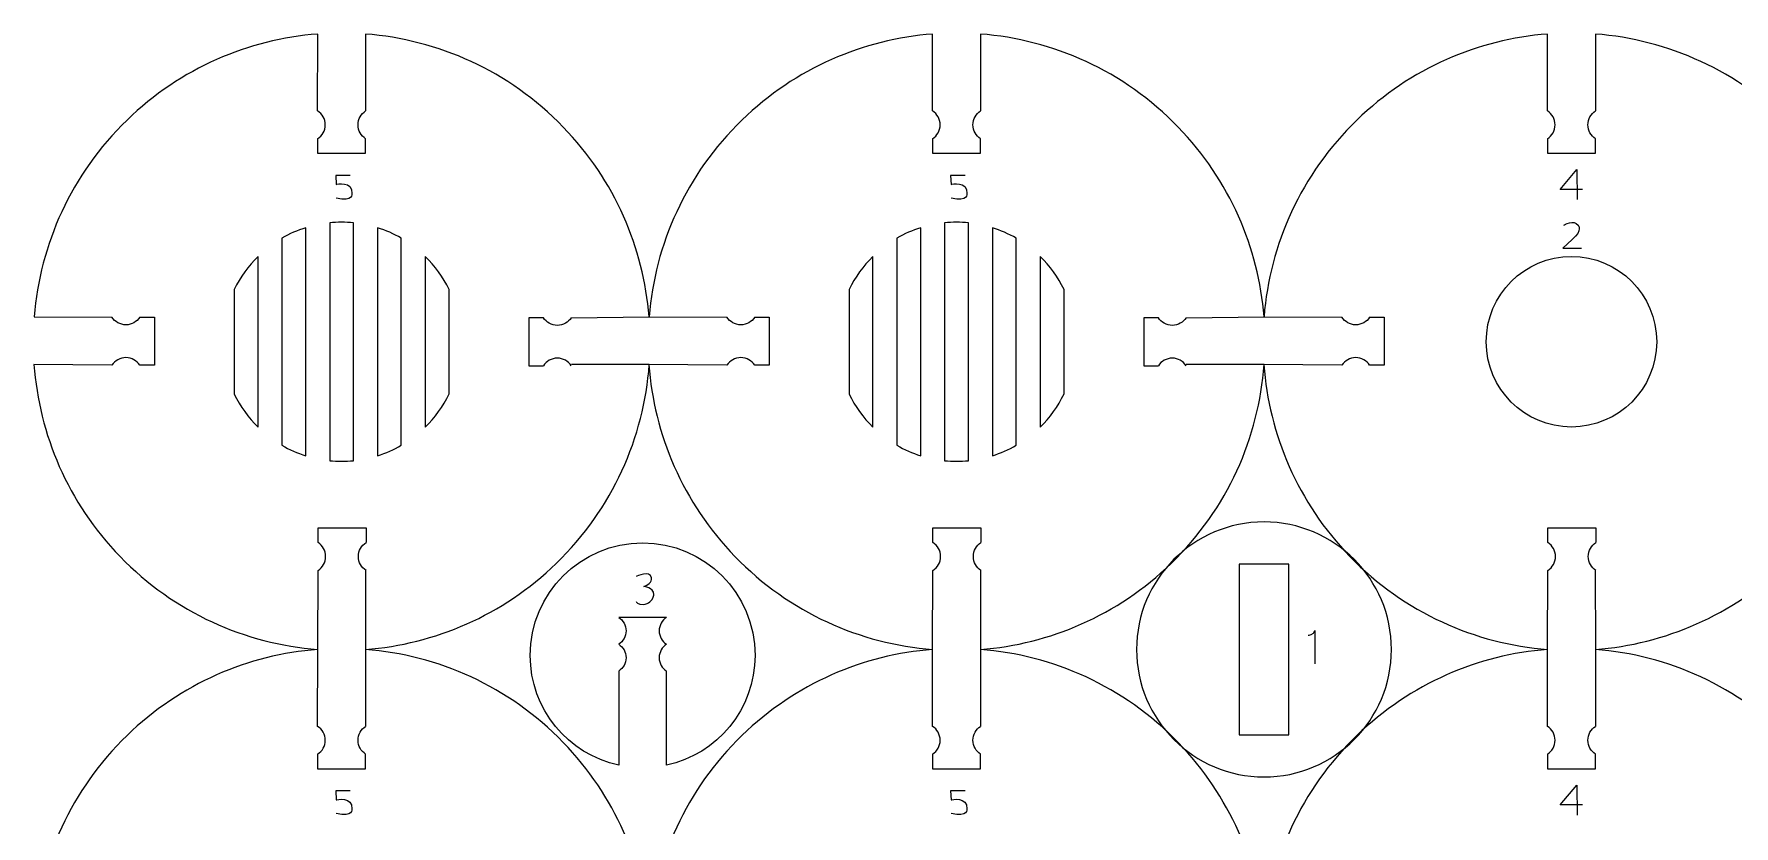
# Model space of a CAD drawing. Header units: centimetres. Extents: x -25 to 25, y -32.5 to 32.5.
# Drawn here: x -4.89 to 5.99, y 14.35 to 19.42 of the extents above; entities that cross this region are included whole.
import ezdxf

# ---------------------------------------------------------------- set-up
doc = ezdxf.new("R2010")
doc.units = ezdxf.units.CM
doc.header["$MEASUREMENT"] = 0
doc.layers.add('Capa 1', color=7, linetype='Continuous')

msp = doc.modelspace()

# ---------------------------------------------------------------- linework, layer by layer
at = {"layer": 'Capa 1', "color": 250, "lineweight": 9}
for points, knots in [([(-3.07837, 18.92901), (-3.07837, 18.92901), (-3.07782, 19.4212), (-3.07782, 19.4212), (-3.07782, 19.4212), (-3.52086, 19.38705), (-3.95505, 19.20397), (-4.29918, 18.87066), (-4.29918, 18.87066), (-4.6578, 18.52332), (-4.85639, 18.07303), (-4.89367, 17.61166), (-4.89367, 17.61166), (-4.89367, 17.61166), (-4.39529, 17.6086), (-4.39529, 17.6086)], [0, 0, 0, 0, 0.2, 0.2, 0.2, 0.2, 0.4, 0.4, 0.4, 0.4, 0.6, 0.6, 0.6, 0.6, 1, 1, 1, 1]), ([(-1.45426, 17.60534), (-1.45426, 17.60534), (-0.95575, 17.61166), (-0.95575, 17.61166), (-0.95575, 17.61166), (-0.99127, 18.05229), (-1.1742, 18.48373), (-1.50577, 18.82606), (-1.50577, 18.82606), (-1.85489, 19.1865), (-2.30799, 19.38525), (-2.77182, 19.4211), (-2.77182, 19.4211), (-2.77182, 19.4211), (-2.771, 18.92901), (-2.771, 18.92901)], [0, 0, 0, 0, 0.2, 0.2, 0.2, 0.2, 0.4, 0.4, 0.4, 0.4, 0.6, 0.6, 0.6, 0.6, 1, 1, 1, 1]), ([(0.85956, 18.92901), (0.85956, 18.92901), (0.86011, 19.4212), (0.86011, 19.4212), (0.86011, 19.4212), (0.41706, 19.38705), (-0.01712, 19.20397), (-0.36126, 18.87066), (-0.36126, 18.87066), (-0.71987, 18.52332), (-0.91847, 18.07303), (-0.95575, 17.61166), (-0.95575, 17.61166), (-0.95575, 17.61166), (-0.45736, 17.6086), (-0.45736, 17.6086)], [0, 0, 0, 0, 0.2, 0.2, 0.2, 0.2, 0.4, 0.4, 0.4, 0.4, 0.6, 0.6, 0.6, 0.6, 1, 1, 1, 1]), ([(2.48366, 17.60534), (2.48366, 17.60534), (2.98218, 17.61166), (2.98218, 17.61166), (2.98218, 17.61166), (2.94665, 18.05229), (2.76372, 18.48373), (2.43215, 18.82606), (2.43215, 18.82606), (2.08304, 19.1865), (1.62993, 19.38525), (1.16611, 19.4211), (1.16611, 19.4211), (1.16611, 19.4211), (1.16692, 18.92901), (1.16692, 18.92901)], [0, 0, 0, 0, 0.2, 0.2, 0.2, 0.2, 0.4, 0.4, 0.4, 0.4, 0.6, 0.6, 0.6, 0.6, 1, 1, 1, 1]), ([(4.79748, 18.92901), (4.79748, 18.92901), (4.79803, 19.4212), (4.79803, 19.4212), (4.79803, 19.4212), (4.35498, 19.38705), (3.9208, 19.20397), (3.57666, 18.87066), (3.57666, 18.87066), (3.21805, 18.52332), (3.01946, 18.07303), (2.98218, 17.61166), (2.98218, 17.61166), (2.98218, 17.61166), (3.48056, 17.6086), (3.48056, 17.6086)], [0, 0, 0, 0, 0.2, 0.2, 0.2, 0.2, 0.4, 0.4, 0.4, 0.4, 0.6, 0.6, 0.6, 0.6, 1, 1, 1, 1]), ([(6.42159, 17.60534), (6.42159, 17.60534), (6.9201, 17.61166), (6.9201, 17.61166), (6.9201, 17.61166), (6.88457, 18.05229), (6.70165, 18.48373), (6.37008, 18.82606), (6.37008, 18.82606), (6.02096, 19.1865), (5.56786, 19.38525), (5.10403, 19.4211), (5.10403, 19.4211), (5.10403, 19.4211), (5.10485, 18.92901), (5.10485, 18.92901)], [0, 0, 0, 0, 0.2, 0.2, 0.2, 0.2, 0.4, 0.4, 0.4, 0.4, 0.6, 0.6, 0.6, 0.6, 1, 1, 1, 1]), ([(-3.07836, 18.75101), (-3.04909, 18.7698), (-3.02969, 18.80265), (-3.02969, 18.84001), (-3.02969, 18.84001), (-3.02969, 18.87738), (-3.04909, 18.91022), (-3.07836, 18.92901)], [0, 0, 0, 0, 0.33333333, 0.33333333, 0.33333333, 0.33333333, 1, 1, 1, 1]), ([(-2.771, 18.75101), (-2.80027, 18.7698), (-2.81967, 18.80265), (-2.81967, 18.84001), (-2.81967, 18.84001), (-2.81967, 18.87738), (-2.80027, 18.91022), (-2.771, 18.92901)], [0, 0, 0, 0, 0.33333333, 0.33333333, 0.33333333, 0.33333333, 1, 1, 1, 1]), ([(0.85956, 18.75101), (0.88883, 18.7698), (0.90823, 18.80265), (0.90823, 18.84001), (0.90823, 18.84001), (0.90823, 18.87738), (0.88883, 18.91022), (0.85956, 18.92901)], [0, 0, 0, 0, 0.33333333, 0.33333333, 0.33333333, 0.33333333, 1, 1, 1, 1]), ([(1.16692, 18.75101), (1.13765, 18.7698), (1.11825, 18.80265), (1.11825, 18.84001), (1.11825, 18.84001), (1.11825, 18.87738), (1.13765, 18.91022), (1.16692, 18.92901)], [0, 0, 0, 0, 0.33333333, 0.33333333, 0.33333333, 0.33333333, 1, 1, 1, 1]), ([(4.79749, 18.75101), (4.82676, 18.7698), (4.84616, 18.80265), (4.84616, 18.84001), (4.84616, 18.84001), (4.84616, 18.87738), (4.82676, 18.91022), (4.79749, 18.92901)], [0, 0, 0, 0, 0.33333333, 0.33333333, 0.33333333, 0.33333333, 1, 1, 1, 1]), ([(5.10485, 18.75101), (5.07558, 18.7698), (5.05617, 18.80265), (5.05617, 18.84001), (5.05617, 18.84001), (5.05617, 18.87738), (5.07558, 18.91022), (5.10485, 18.92901)], [0, 0, 0, 0, 0.33333333, 0.33333333, 0.33333333, 0.33333333, 1, 1, 1, 1]), ([(-3.07836, 18.751), (-3.07836, 18.751), (-3.07848, 18.65757), (-3.07848, 18.65757), (-3.07848, 18.65757), (-3.07848, 18.65757), (-2.771, 18.65757), (-2.771, 18.65757), (-2.771, 18.65757), (-2.771, 18.65757), (-2.771, 18.75102), (-2.771, 18.75102)], [0, 0, 0, 0, 0.25, 0.25, 0.25, 0.25, 0.5, 0.5, 0.5, 0.5, 1, 1, 1, 1]), ([(0.85956, 18.751), (0.85956, 18.751), (0.85945, 18.65757), (0.85945, 18.65757), (0.85945, 18.65757), (0.85945, 18.65757), (1.16692, 18.65757), (1.16692, 18.65757), (1.16692, 18.65757), (1.16692, 18.65757), (1.16692, 18.75102), (1.16692, 18.75102)], [0, 0, 0, 0, 0.25, 0.25, 0.25, 0.25, 0.5, 0.5, 0.5, 0.5, 1, 1, 1, 1]), ([(4.79749, 18.751), (4.79749, 18.751), (4.79737, 18.65757), (4.79737, 18.65757), (4.79737, 18.65757), (4.79737, 18.65757), (5.10485, 18.65757), (5.10485, 18.65757), (5.10485, 18.65757), (5.10485, 18.65757), (5.10485, 18.75102), (5.10485, 18.75102)], [0, 0, 0, 0, 0.25, 0.25, 0.25, 0.25, 0.5, 0.5, 0.5, 0.5, 1, 1, 1, 1]), ([(-3.15418, 18.18165), (-3.15418, 18.18165), (-3.15418, 16.72166), (-3.15418, 16.72166), (-3.15418, 16.72166), (-3.20796, 16.73854), (-3.25918, 16.76118), (-3.30711, 16.7889), (-3.30711, 16.7889), (-3.30711, 16.7889), (-3.30711, 18.11441), (-3.30711, 18.11441), (-3.30711, 18.11441), (-3.25918, 18.14212), (-3.20796, 18.16477), (-3.15418, 18.18165)], [0, 0, 0, 0, 0.2, 0.2, 0.2, 0.2, 0.4, 0.4, 0.4, 0.4, 0.6, 0.6, 0.6, 0.6, 1, 1, 1, 1]), ([(-2.84833, 18.21286), (-2.84833, 18.21286), (-2.84833, 16.69045), (-2.84833, 16.69045), (-2.84833, 16.69045), (-2.87349, 16.68795), (-2.899, 16.68665), (-2.92482, 16.68665), (-2.92482, 16.68665), (-2.95061, 16.68665), (-2.97611, 16.68795), (-3.00125, 16.69045), (-3.00125, 16.69045), (-3.00125, 16.69045), (-3.00125, 18.21286), (-3.00125, 18.21286), (-3.00125, 18.21286), (-2.97611, 18.21536), (-2.95061, 18.21665), (-2.92482, 18.21665), (-2.92482, 18.21665), (-2.899, 18.21665), (-2.87349, 18.21536), (-2.84833, 18.21286)], [0, 0, 0, 0, 0.14285714, 0.14285714, 0.14285714, 0.14285714, 0.28571429, 0.28571429, 0.28571429, 0.28571429, 0.42857143, 0.42857143, 0.42857143, 0.42857143, 0.57142857, 0.57142857, 0.57142857, 0.57142857, 0.71428571, 0.71428571, 0.71428571, 0.71428571, 1, 1, 1, 1]), ([(-2.54247, 18.11438), (-2.54247, 18.11438), (-2.54247, 16.78893), (-2.54247, 16.78893), (-2.54247, 16.78893), (-2.59041, 16.76121), (-2.64162, 16.73856), (-2.6954, 16.72167), (-2.6954, 16.72167), (-2.6954, 16.72167), (-2.6954, 18.18164), (-2.6954, 18.18164), (-2.6954, 18.18164), (-2.64162, 18.16474), (-2.59041, 18.14209), (-2.54247, 18.11438)], [0, 0, 0, 0, 0.2, 0.2, 0.2, 0.2, 0.4, 0.4, 0.4, 0.4, 0.6, 0.6, 0.6, 0.6, 1, 1, 1, 1]), ([(0.78374, 18.18165), (0.78374, 18.18165), (0.78374, 16.72166), (0.78374, 16.72166), (0.78374, 16.72166), (0.72997, 16.73854), (0.67874, 16.76118), (0.63081, 16.7889), (0.63081, 16.7889), (0.63081, 16.7889), (0.63081, 18.11441), (0.63081, 18.11441), (0.63081, 18.11441), (0.67874, 18.14212), (0.72997, 18.16477), (0.78374, 18.18165)], [0, 0, 0, 0, 0.2, 0.2, 0.2, 0.2, 0.4, 0.4, 0.4, 0.4, 0.6, 0.6, 0.6, 0.6, 1, 1, 1, 1]), ([(1.0896, 18.21286), (1.0896, 18.21286), (1.0896, 16.69045), (1.0896, 16.69045), (1.0896, 16.69045), (1.06443, 16.68795), (1.03892, 16.68665), (1.01311, 16.68665), (1.01311, 16.68665), (0.98731, 16.68665), (0.96181, 16.68795), (0.93667, 16.69045), (0.93667, 16.69045), (0.93667, 16.69045), (0.93667, 18.21286), (0.93667, 18.21286), (0.93667, 18.21286), (0.96181, 18.21536), (0.98731, 18.21665), (1.01311, 18.21665), (1.01311, 18.21665), (1.03892, 18.21665), (1.06443, 18.21536), (1.0896, 18.21286)], [0, 0, 0, 0, 0.14285714, 0.14285714, 0.14285714, 0.14285714, 0.28571429, 0.28571429, 0.28571429, 0.28571429, 0.42857143, 0.42857143, 0.42857143, 0.42857143, 0.57142857, 0.57142857, 0.57142857, 0.57142857, 0.71428571, 0.71428571, 0.71428571, 0.71428571, 1, 1, 1, 1]), ([(1.39546, 18.11438), (1.39546, 18.11438), (1.39546, 16.78893), (1.39546, 16.78893), (1.39546, 16.78893), (1.34752, 16.76121), (1.2963, 16.73856), (1.24253, 16.72167), (1.24253, 16.72167), (1.24253, 16.72167), (1.24253, 18.18164), (1.24253, 18.18164), (1.24253, 18.18164), (1.2963, 18.16474), (1.34752, 18.14209), (1.39546, 18.11438)], [0, 0, 0, 0, 0.2, 0.2, 0.2, 0.2, 0.4, 0.4, 0.4, 0.4, 0.6, 0.6, 0.6, 0.6, 1, 1, 1, 1]), ([(-3.46004, 17.99817), (-3.46004, 17.99817), (-3.46004, 16.90514), (-3.46004, 16.90514), (-3.46004, 16.90514), (-3.52239, 16.9662), (-3.57433, 17.03784), (-3.61297, 17.11715), (-3.61297, 17.11715), (-3.61297, 17.11715), (-3.61297, 17.78615), (-3.61297, 17.78615), (-3.61297, 17.78615), (-3.57433, 17.86547), (-3.52239, 17.9371), (-3.46004, 17.99817)], [0, 0, 0, 0, 0.2, 0.2, 0.2, 0.2, 0.4, 0.4, 0.4, 0.4, 0.6, 0.6, 0.6, 0.6, 1, 1, 1, 1]), ([(-2.23661, 17.78605), (-2.23661, 17.78605), (-2.23661, 17.11726), (-2.23661, 17.11726), (-2.23661, 17.11726), (-2.27524, 17.03791), (-2.3272, 16.96628), (-2.38954, 16.90519), (-2.38954, 16.90519), (-2.38954, 16.90519), (-2.38954, 17.99812), (-2.38954, 17.99812), (-2.38954, 17.99812), (-2.3272, 17.93703), (-2.27524, 17.8654), (-2.23661, 17.78605)], [0, 0, 0, 0, 0.2, 0.2, 0.2, 0.2, 0.4, 0.4, 0.4, 0.4, 0.6, 0.6, 0.6, 0.6, 1, 1, 1, 1]), ([(0.47788, 17.99817), (0.47788, 17.99817), (0.47788, 16.90514), (0.47788, 16.90514), (0.47788, 16.90514), (0.41553, 16.9662), (0.36359, 17.03784), (0.32495, 17.11715), (0.32495, 17.11715), (0.32495, 17.11715), (0.32495, 17.78615), (0.32495, 17.78615), (0.32495, 17.78615), (0.36359, 17.86547), (0.41553, 17.9371), (0.47788, 17.99817)], [0, 0, 0, 0, 0.2, 0.2, 0.2, 0.2, 0.4, 0.4, 0.4, 0.4, 0.6, 0.6, 0.6, 0.6, 1, 1, 1, 1]), ([(1.70131, 17.78605), (1.70131, 17.78605), (1.70131, 17.11726), (1.70131, 17.11726), (1.70131, 17.11726), (1.66268, 17.03791), (1.61073, 16.96628), (1.54838, 16.90519), (1.54838, 16.90519), (1.54838, 16.90519), (1.54838, 17.99812), (1.54838, 17.99812), (1.54838, 17.99812), (1.61073, 17.93703), (1.66268, 17.8654), (1.70131, 17.78605)], [0, 0, 0, 0, 0.2, 0.2, 0.2, 0.2, 0.4, 0.4, 0.4, 0.4, 0.6, 0.6, 0.6, 0.6, 1, 1, 1, 1]), ([(4.40534, 17.45165), (4.40534, 17.15028), (4.64966, 16.90597), (4.95103, 16.90597), (4.95103, 16.90597), (5.25241, 16.90596), (5.49673, 17.15028), (5.49673, 17.45165), (5.49673, 17.45165), (5.49674, 17.75303), (5.25241, 17.99734), (4.95104, 17.99734), (4.95104, 17.99734), (4.64966, 17.99736), (4.40534, 17.75303), (4.40534, 17.45165)], [0, 0, 0, 0, 0.2, 0.2, 0.2, 0.2, 0.4, 0.4, 0.4, 0.4, 0.6, 0.6, 0.6, 0.6, 1, 1, 1, 1]), ([(-4.21729, 17.6086), (-4.23608, 17.57933), (-4.26893, 17.55993), (-4.30629, 17.55993), (-4.30629, 17.55993), (-4.34366, 17.55993), (-4.3765, 17.57933), (-4.39529, 17.6086)], [0, 0, 0, 0, 0.33333333, 0.33333333, 0.33333333, 0.33333333, 1, 1, 1, 1]), ([(-4.21729, 17.6086), (-4.21729, 17.6086), (-4.12386, 17.60871), (-4.12386, 17.60871), (-4.12386, 17.60871), (-4.12386, 17.60871), (-4.12386, 17.30123), (-4.12386, 17.30123), (-4.12386, 17.30123), (-4.12386, 17.30123), (-4.2173, 17.30123), (-4.2173, 17.30123)], [0, 0, 0, 0, 0.25, 0.25, 0.25, 0.25, 0.5, 0.5, 0.5, 0.5, 1, 1, 1, 1]), ([(-1.63226, 17.60533), (-1.63226, 17.60533), (-1.72569, 17.60545), (-1.72569, 17.60545), (-1.72569, 17.60545), (-1.72569, 17.60545), (-1.72569, 17.29797), (-1.72569, 17.29797), (-1.72569, 17.29797), (-1.72569, 17.29797), (-1.63225, 17.29797), (-1.63225, 17.29797)], [0, 0, 0, 0, 0.25, 0.25, 0.25, 0.25, 0.5, 0.5, 0.5, 0.5, 1, 1, 1, 1]), ([(-1.45427, 17.60534), (-1.47306, 17.57606), (-1.5059, 17.55666), (-1.54326, 17.55666), (-1.54326, 17.55666), (-1.58063, 17.55666), (-1.61347, 17.57606), (-1.63226, 17.60534)], [0, 0, 0, 0, 0.33333333, 0.33333333, 0.33333333, 0.33333333, 1, 1, 1, 1]), ([(-0.27937, 17.6086), (-0.29816, 17.57933), (-0.331, 17.55993), (-0.36837, 17.55993), (-0.36837, 17.55993), (-0.40573, 17.55993), (-0.43858, 17.57933), (-0.45737, 17.6086)], [0, 0, 0, 0, 0.33333333, 0.33333333, 0.33333333, 0.33333333, 1, 1, 1, 1]), ([(-0.27937, 17.6086), (-0.27937, 17.6086), (-0.18593, 17.60871), (-0.18593, 17.60871), (-0.18593, 17.60871), (-0.18593, 17.60871), (-0.18593, 17.30123), (-0.18593, 17.30123), (-0.18593, 17.30123), (-0.18593, 17.30123), (-0.27938, 17.30123), (-0.27938, 17.30123)], [0, 0, 0, 0, 0.25, 0.25, 0.25, 0.25, 0.5, 0.5, 0.5, 0.5, 1, 1, 1, 1]), ([(2.30567, 17.60533), (2.30567, 17.60533), (2.21223, 17.60545), (2.21223, 17.60545), (2.21223, 17.60545), (2.21223, 17.60545), (2.21223, 17.29797), (2.21223, 17.29797), (2.21223, 17.29797), (2.21223, 17.29797), (2.30568, 17.29797), (2.30568, 17.29797)], [0, 0, 0, 0, 0.25, 0.25, 0.25, 0.25, 0.5, 0.5, 0.5, 0.5, 1, 1, 1, 1]), ([(2.48366, 17.60534), (2.46487, 17.57606), (2.43203, 17.55666), (2.39466, 17.55666), (2.39466, 17.55666), (2.35729, 17.55666), (2.32445, 17.57606), (2.30566, 17.60534)], [0, 0, 0, 0, 0.33333333, 0.33333333, 0.33333333, 0.33333333, 1, 1, 1, 1]), ([(3.65855, 17.6086), (3.63977, 17.57933), (3.60692, 17.55993), (3.56956, 17.55993), (3.56956, 17.55993), (3.53219, 17.55993), (3.49935, 17.57933), (3.48056, 17.6086)], [0, 0, 0, 0, 0.33333333, 0.33333333, 0.33333333, 0.33333333, 1, 1, 1, 1]), ([(3.65855, 17.6086), (3.65855, 17.6086), (3.75199, 17.60871), (3.75199, 17.60871), (3.75199, 17.60871), (3.75199, 17.60871), (3.75199, 17.30123), (3.75199, 17.30123), (3.75199, 17.30123), (3.75199, 17.30123), (3.65854, 17.30123), (3.65854, 17.30123)], [0, 0, 0, 0, 0.25, 0.25, 0.25, 0.25, 0.5, 0.5, 0.5, 0.5, 1, 1, 1, 1]), ([(-4.21729, 17.30124), (-4.23608, 17.33051), (-4.26893, 17.34991), (-4.30629, 17.34991), (-4.30629, 17.34991), (-4.34366, 17.34991), (-4.3765, 17.33051), (-4.39529, 17.30124)], [0, 0, 0, 0, 0.33333333, 0.33333333, 0.33333333, 0.33333333, 1, 1, 1, 1]), ([(-1.45427, 17.29797), (-1.47306, 17.32724), (-1.5059, 17.34665), (-1.54326, 17.34665), (-1.54326, 17.34665), (-1.58063, 17.34665), (-1.61347, 17.32724), (-1.63226, 17.29797)], [0, 0, 0, 0, 0.33333333, 0.33333333, 0.33333333, 0.33333333, 1, 1, 1, 1]), ([(-0.27937, 17.30124), (-0.29816, 17.33051), (-0.331, 17.34991), (-0.36837, 17.34991), (-0.36837, 17.34991), (-0.40573, 17.34991), (-0.43858, 17.33051), (-0.45737, 17.30124)], [0, 0, 0, 0, 0.33333333, 0.33333333, 0.33333333, 0.33333333, 1, 1, 1, 1]), ([(2.48366, 17.29797), (2.46487, 17.32724), (2.43203, 17.34665), (2.39466, 17.34665), (2.39466, 17.34665), (2.35729, 17.34665), (2.32445, 17.32724), (2.30566, 17.29797)], [0, 0, 0, 0, 0.33333333, 0.33333333, 0.33333333, 0.33333333, 1, 1, 1, 1]), ([(3.65855, 17.30124), (3.63977, 17.33051), (3.60692, 17.34991), (3.56956, 17.34991), (3.56956, 17.34991), (3.53219, 17.34991), (3.49935, 17.33051), (3.48056, 17.30124)], [0, 0, 0, 0, 0.33333333, 0.33333333, 0.33333333, 0.33333333, 1, 1, 1, 1]), ([(-4.39529, 17.30123), (-4.39529, 17.30123), (-4.89479, 17.30565), (-4.89479, 17.30565), (-4.89479, 17.30565), (-4.86201, 16.86016), (-4.67886, 16.42321), (-4.34378, 16.07725), (-4.34378, 16.07725), (-3.99468, 15.71685), (-3.54161, 15.51809), (-3.07782, 15.48224), (-3.07782, 15.48224), (-3.07782, 15.48224), (-3.07578, 15.98822), (-3.07578, 15.98822)], [0, 0, 0, 0, 0.2, 0.2, 0.2, 0.2, 0.4, 0.4, 0.4, 0.4, 0.6, 0.6, 0.6, 0.6, 1, 1, 1, 1]), ([(-2.77209, 15.99069), (-2.77209, 15.99069), (-2.77181, 15.4821), (-2.77181, 15.4821), (-2.77181, 15.4821), (-2.32873, 15.51626), (-1.89453, 15.69932), (-1.55038, 16.03266), (-1.55038, 16.03266), (-1.18813, 16.38351), (-0.9892, 16.8394), (-0.95481, 17.30565), (-0.95481, 17.30565), (-0.95481, 17.30565), (-1.45346, 17.30594), (-1.45346, 17.30594)], [0, 0, 0, 0, 0.2, 0.2, 0.2, 0.2, 0.4, 0.4, 0.4, 0.4, 0.6, 0.6, 0.6, 0.6, 1, 1, 1, 1]), ([(-0.45736, 17.30123), (-0.45736, 17.30123), (-0.95687, 17.30565), (-0.95687, 17.30565), (-0.95687, 17.30565), (-0.92409, 16.86016), (-0.74093, 16.42321), (-0.40585, 16.07725), (-0.40585, 16.07725), (-0.05676, 15.71685), (0.39631, 15.51809), (0.86011, 15.48224), (0.86011, 15.48224), (0.86011, 15.48224), (0.86215, 15.98822), (0.86215, 15.98822)], [0, 0, 0, 0, 0.2, 0.2, 0.2, 0.2, 0.4, 0.4, 0.4, 0.4, 0.6, 0.6, 0.6, 0.6, 1, 1, 1, 1]), ([(1.16583, 15.99069), (1.16583, 15.99069), (1.16612, 15.4821), (1.16612, 15.4821), (1.16612, 15.4821), (1.6092, 15.51626), (2.04339, 15.69932), (2.38755, 16.03266), (2.38755, 16.03266), (2.74979, 16.38351), (2.94872, 16.8394), (2.98312, 17.30565), (2.98312, 17.30565), (2.98312, 17.30565), (2.48447, 17.30594), (2.48447, 17.30594)], [0, 0, 0, 0, 0.2, 0.2, 0.2, 0.2, 0.4, 0.4, 0.4, 0.4, 0.6, 0.6, 0.6, 0.6, 1, 1, 1, 1]), ([(3.48056, 17.30123), (3.48056, 17.30123), (2.98106, 17.30565), (2.98106, 17.30565), (2.98106, 17.30565), (3.01384, 16.86016), (3.19699, 16.42321), (3.53207, 16.07725), (3.53207, 16.07725), (3.88116, 15.71685), (4.33424, 15.51809), (4.79803, 15.48224), (4.79803, 15.48224), (4.79803, 15.48224), (4.80007, 15.98822), (4.80007, 15.98822)], [0, 0, 0, 0, 0.2, 0.2, 0.2, 0.2, 0.4, 0.4, 0.4, 0.4, 0.6, 0.6, 0.6, 0.6, 1, 1, 1, 1]), ([(5.10376, 15.99069), (5.10376, 15.99069), (5.10404, 15.4821), (5.10404, 15.4821), (5.10404, 15.4821), (5.54712, 15.51626), (5.98131, 15.69932), (6.32547, 16.03266), (6.32547, 16.03266), (6.68771, 16.38351), (6.88665, 16.8394), (6.92104, 17.30565), (6.92104, 17.30565), (6.92104, 17.30565), (6.42239, 17.30594), (6.42239, 17.30594)], [0, 0, 0, 0, 0.2, 0.2, 0.2, 0.2, 0.4, 0.4, 0.4, 0.4, 0.6, 0.6, 0.6, 0.6, 1, 1, 1, 1]), ([(-3.07577, 16.16623), (-3.07577, 16.16623), (-3.07589, 16.25967), (-3.07589, 16.25967), (-3.07589, 16.25967), (-3.07589, 16.25967), (-2.76841, 16.25967), (-2.76841, 16.25967), (-2.76841, 16.25967), (-2.76841, 16.25967), (-2.76841, 16.16622), (-2.76841, 16.16622)], [0, 0, 0, 0, 0.25, 0.25, 0.25, 0.25, 0.5, 0.5, 0.5, 0.5, 1, 1, 1, 1]), ([(0.86215, 16.16623), (0.86215, 16.16623), (0.86204, 16.25967), (0.86204, 16.25967), (0.86204, 16.25967), (0.86204, 16.25967), (1.16951, 16.25967), (1.16951, 16.25967), (1.16951, 16.25967), (1.16951, 16.25967), (1.16951, 16.16622), (1.16951, 16.16622)], [0, 0, 0, 0, 0.25, 0.25, 0.25, 0.25, 0.5, 0.5, 0.5, 0.5, 1, 1, 1, 1]), ([(2.16611, 15.48216), (2.16611, 15.93282), (2.53144, 16.29815), (2.9821, 16.29815), (2.9821, 16.29815), (3.43277, 16.29815), (3.7981, 15.93282), (3.7981, 15.48216), (3.7981, 15.48216), (3.7981, 15.0315), (3.43277, 14.66615), (2.9821, 14.66615), (2.9821, 14.66615), (2.53144, 14.66615), (2.16611, 15.0315), (2.16611, 15.48216)], [0, 0, 0, 0, 0.2, 0.2, 0.2, 0.2, 0.4, 0.4, 0.4, 0.4, 0.6, 0.6, 0.6, 0.6, 1, 1, 1, 1]), ([(4.80008, 16.16623), (4.80008, 16.16623), (4.79996, 16.25967), (4.79996, 16.25967), (4.79996, 16.25967), (4.79996, 16.25967), (5.10744, 16.25967), (5.10744, 16.25967), (5.10744, 16.25967), (5.10744, 16.25967), (5.10744, 16.16622), (5.10744, 16.16622)], [0, 0, 0, 0, 0.25, 0.25, 0.25, 0.25, 0.5, 0.5, 0.5, 0.5, 1, 1, 1, 1]), ([(-3.07577, 15.98822), (-3.0465, 16.00701), (-3.0271, 16.03985), (-3.0271, 16.07722), (-3.0271, 16.07722), (-3.0271, 16.11459), (-3.0465, 16.14743), (-3.07577, 16.16622)], [0, 0, 0, 0, 0.33333333, 0.33333333, 0.33333333, 0.33333333, 1, 1, 1, 1]), ([(-2.76841, 15.98822), (-2.79768, 16.00701), (-2.81708, 16.03985), (-2.81708, 16.07722), (-2.81708, 16.07722), (-2.81708, 16.11459), (-2.79768, 16.14743), (-2.76841, 16.16622)], [0, 0, 0, 0, 0.33333333, 0.33333333, 0.33333333, 0.33333333, 1, 1, 1, 1]), ([(-1.15018, 15.3435), (-1.15018, 15.3435), (-1.15018, 14.74116), (-1.15018, 14.74116), (-1.15018, 14.74116), (-1.47413, 14.8113), (-1.71685, 15.09951), (-1.71685, 15.44447), (-1.71685, 15.44447), (-1.71685, 15.84194), (-1.39464, 16.16414), (-0.99718, 16.16414), (-0.99718, 16.16414), (-0.59972, 16.16414), (-0.27751, 15.84194), (-0.27751, 15.44447), (-0.27751, 15.44447), (-0.27751, 15.09951), (-0.52023, 14.81129), (-0.84418, 14.74116), (-0.84418, 14.74116), (-0.84418, 14.74116), (-0.84417, 15.34333), (-0.84417, 15.34333)], [0, 0, 0, 0, 0.14285714, 0.14285714, 0.14285714, 0.14285714, 0.28571429, 0.28571429, 0.28571429, 0.28571429, 0.42857143, 0.42857143, 0.42857143, 0.42857143, 0.57142857, 0.57142857, 0.57142857, 0.57142857, 0.71428571, 0.71428571, 0.71428571, 0.71428571, 1, 1, 1, 1]), ([(0.86215, 15.98822), (0.89142, 16.00701), (0.91083, 16.03985), (0.91083, 16.07722), (0.91083, 16.07722), (0.91083, 16.11459), (0.89142, 16.14743), (0.86215, 16.16622)], [0, 0, 0, 0, 0.33333333, 0.33333333, 0.33333333, 0.33333333, 1, 1, 1, 1]), ([(1.16951, 15.98822), (1.14024, 16.00701), (1.12084, 16.03985), (1.12084, 16.07722), (1.12084, 16.07722), (1.12084, 16.11459), (1.14024, 16.14743), (1.16951, 16.16622)], [0, 0, 0, 0, 0.33333333, 0.33333333, 0.33333333, 0.33333333, 1, 1, 1, 1]), ([(4.80008, 15.98822), (4.82935, 16.00701), (4.84875, 16.03985), (4.84875, 16.07722), (4.84875, 16.07722), (4.84875, 16.11459), (4.82935, 16.14743), (4.80008, 16.16622)], [0, 0, 0, 0, 0.33333333, 0.33333333, 0.33333333, 0.33333333, 1, 1, 1, 1]), ([(5.10744, 15.98822), (5.07817, 16.00701), (5.05877, 16.03985), (5.05877, 16.07722), (5.05877, 16.07722), (5.05877, 16.11459), (5.07817, 16.14743), (5.10744, 16.16622)], [0, 0, 0, 0, 0.33333333, 0.33333333, 0.33333333, 0.33333333, 1, 1, 1, 1]), ([(3.14179, 16.02816), (3.14179, 16.02816), (3.14179, 14.93614), (3.14179, 14.93614), (3.14179, 14.93614), (3.14179, 14.93614), (2.82242, 14.93614), (2.82242, 14.93614), (2.82242, 14.93614), (2.82242, 14.93614), (2.82242, 16.02816), (2.82242, 16.02816), (2.82242, 16.02816), (2.82242, 16.02816), (3.14179, 16.02816), (3.14179, 16.02816)], [0, 0, 0, 0, 0.2, 0.2, 0.2, 0.2, 0.4, 0.4, 0.4, 0.4, 0.6, 0.6, 0.6, 0.6, 1, 1, 1, 1]), ([(-1.15018, 15.68711), (-1.12193, 15.66898), (-1.1032, 15.63728), (-1.1032, 15.60121), (-1.1032, 15.60121), (-1.1032, 15.56514), (-1.12193, 15.53344), (-1.15018, 15.5153)], [0, 0, 0, 0, 0.33333333, 0.33333333, 0.33333333, 0.33333333, 1, 1, 1, 1]), ([(-0.84417, 15.68695), (-0.87242, 15.66881), (-0.89115, 15.63711), (-0.89115, 15.60105), (-0.89115, 15.60105), (-0.89115, 15.56498), (-0.87242, 15.53328), (-0.84417, 15.51514)], [0, 0, 0, 0, 0.33333333, 0.33333333, 0.33333333, 0.33333333, 1, 1, 1, 1]), ([(-3.07836, 14.99002), (-3.07836, 14.99002), (-3.07781, 15.48221), (-3.07781, 15.48221), (-3.07781, 15.48221), (-3.52085, 15.44806), (-3.95504, 15.26498), (-4.29917, 14.93166), (-4.29917, 14.93166), (-4.65779, 14.58432), (-4.85638, 14.13403), (-4.89366, 13.67266), (-4.89366, 13.67266), (-4.89366, 13.67266), (-4.39528, 13.6696), (-4.39528, 13.6696)], [0, 0, 0, 0, 0.2, 0.2, 0.2, 0.2, 0.4, 0.4, 0.4, 0.4, 0.6, 0.6, 0.6, 0.6, 1, 1, 1, 1]), ([(-1.45425, 13.66634), (-1.45425, 13.66634), (-0.95574, 13.67266), (-0.95574, 13.67266), (-0.95574, 13.67266), (-0.99126, 14.11329), (-1.17419, 14.54473), (-1.50576, 14.88707), (-1.50576, 14.88707), (-1.85488, 15.2475), (-2.30798, 15.44625), (-2.77181, 15.4821), (-2.77181, 15.4821), (-2.77181, 15.4821), (-2.77099, 14.99002), (-2.77099, 14.99002)], [0, 0, 0, 0, 0.2, 0.2, 0.2, 0.2, 0.4, 0.4, 0.4, 0.4, 0.6, 0.6, 0.6, 0.6, 1, 1, 1, 1]), ([(-1.15018, 15.5153), (-1.12193, 15.49717), (-1.1032, 15.46547), (-1.1032, 15.4294), (-1.1032, 15.4294), (-1.1032, 15.39333), (-1.12193, 15.36163), (-1.15018, 15.3435)], [0, 0, 0, 0, 0.33333333, 0.33333333, 0.33333333, 0.33333333, 1, 1, 1, 1]), ([(0.85957, 14.99002), (0.85957, 14.99002), (0.86012, 15.48221), (0.86012, 15.48221), (0.86012, 15.48221), (0.41707, 15.44806), (-0.01711, 15.26498), (-0.36125, 14.93166), (-0.36125, 14.93166), (-0.71986, 14.58432), (-0.91846, 14.13403), (-0.95574, 13.67266), (-0.95574, 13.67266), (-0.95574, 13.67266), (-0.45735, 13.6696), (-0.45735, 13.6696)], [0, 0, 0, 0, 0.2, 0.2, 0.2, 0.2, 0.4, 0.4, 0.4, 0.4, 0.6, 0.6, 0.6, 0.6, 1, 1, 1, 1]), ([(-0.84417, 15.51514), (-0.87242, 15.49701), (-0.89115, 15.4653), (-0.89115, 15.42924), (-0.89115, 15.42924), (-0.89115, 15.39317), (-0.87242, 15.36147), (-0.84417, 15.34333)], [0, 0, 0, 0, 0.33333333, 0.33333333, 0.33333333, 0.33333333, 1, 1, 1, 1]), ([(2.48367, 13.66634), (2.48367, 13.66634), (2.98219, 13.67266), (2.98219, 13.67266), (2.98219, 13.67266), (2.94666, 14.11329), (2.76373, 14.54473), (2.43216, 14.88707), (2.43216, 14.88707), (2.08305, 15.2475), (1.62994, 15.44625), (1.16612, 15.4821), (1.16612, 15.4821), (1.16612, 15.4821), (1.16693, 14.99002), (1.16693, 14.99002)], [0, 0, 0, 0, 0.2, 0.2, 0.2, 0.2, 0.4, 0.4, 0.4, 0.4, 0.6, 0.6, 0.6, 0.6, 1, 1, 1, 1]), ([(4.79749, 14.99002), (4.79749, 14.99002), (4.79804, 15.48221), (4.79804, 15.48221), (4.79804, 15.48221), (4.355, 15.44806), (3.92081, 15.26498), (3.57667, 14.93166), (3.57667, 14.93166), (3.21806, 14.58432), (3.01947, 14.13403), (2.98219, 13.67266), (2.98219, 13.67266), (2.98219, 13.67266), (3.48057, 13.6696), (3.48057, 13.6696)], [0, 0, 0, 0, 0.2, 0.2, 0.2, 0.2, 0.4, 0.4, 0.4, 0.4, 0.6, 0.6, 0.6, 0.6, 1, 1, 1, 1]), ([(6.4216, 13.66634), (6.4216, 13.66634), (6.92011, 13.67266), (6.92011, 13.67266), (6.92011, 13.67266), (6.88458, 14.11329), (6.70166, 14.54473), (6.37009, 14.88707), (6.37009, 14.88707), (6.02097, 15.2475), (5.56787, 15.44625), (5.10404, 15.4821), (5.10404, 15.4821), (5.10404, 15.4821), (5.10486, 14.99002), (5.10486, 14.99002)], [0, 0, 0, 0, 0.2, 0.2, 0.2, 0.2, 0.4, 0.4, 0.4, 0.4, 0.6, 0.6, 0.6, 0.6, 1, 1, 1, 1]), ([(-3.07835, 14.81202), (-3.04908, 14.83081), (-3.02968, 14.86365), (-3.02968, 14.90102), (-3.02968, 14.90102), (-3.02968, 14.93838), (-3.04908, 14.97123), (-3.07835, 14.99002)], [0, 0, 0, 0, 0.33333333, 0.33333333, 0.33333333, 0.33333333, 1, 1, 1, 1]), ([(-2.77099, 14.81202), (-2.80026, 14.83081), (-2.81966, 14.86365), (-2.81966, 14.90102), (-2.81966, 14.90102), (-2.81966, 14.93838), (-2.80026, 14.97123), (-2.77099, 14.99002)], [0, 0, 0, 0, 0.33333333, 0.33333333, 0.33333333, 0.33333333, 1, 1, 1, 1]), ([(0.85957, 14.81202), (0.88884, 14.83081), (0.90824, 14.86365), (0.90824, 14.90102), (0.90824, 14.90102), (0.90824, 14.93838), (0.88884, 14.97123), (0.85957, 14.99002)], [0, 0, 0, 0, 0.33333333, 0.33333333, 0.33333333, 0.33333333, 1, 1, 1, 1]), ([(1.16693, 14.81202), (1.13766, 14.83081), (1.11826, 14.86365), (1.11826, 14.90102), (1.11826, 14.90102), (1.11826, 14.93838), (1.13766, 14.97123), (1.16693, 14.99002)], [0, 0, 0, 0, 0.33333333, 0.33333333, 0.33333333, 0.33333333, 1, 1, 1, 1]), ([(4.7975, 14.81202), (4.82677, 14.83081), (4.84617, 14.86365), (4.84617, 14.90102), (4.84617, 14.90102), (4.84617, 14.93838), (4.82677, 14.97123), (4.7975, 14.99002)], [0, 0, 0, 0, 0.33333333, 0.33333333, 0.33333333, 0.33333333, 1, 1, 1, 1]), ([(5.10486, 14.81202), (5.07559, 14.83081), (5.05618, 14.86365), (5.05618, 14.90102), (5.05618, 14.90102), (5.05618, 14.93838), (5.07559, 14.97123), (5.10486, 14.99002)], [0, 0, 0, 0, 0.33333333, 0.33333333, 0.33333333, 0.33333333, 1, 1, 1, 1]), ([(-3.07835, 14.81201), (-3.07835, 14.81201), (-3.07847, 14.71857), (-3.07847, 14.71857), (-3.07847, 14.71857), (-3.07847, 14.71857), (-2.77099, 14.71857), (-2.77099, 14.71857), (-2.77099, 14.71857), (-2.77099, 14.71857), (-2.77099, 14.81202), (-2.77099, 14.81202)], [0, 0, 0, 0, 0.25, 0.25, 0.25, 0.25, 0.5, 0.5, 0.5, 0.5, 1, 1, 1, 1]), ([(0.85957, 14.81201), (0.85957, 14.81201), (0.85946, 14.71857), (0.85946, 14.71857), (0.85946, 14.71857), (0.85946, 14.71857), (1.16693, 14.71857), (1.16693, 14.71857), (1.16693, 14.71857), (1.16693, 14.71857), (1.16693, 14.81202), (1.16693, 14.81202)], [0, 0, 0, 0, 0.25, 0.25, 0.25, 0.25, 0.5, 0.5, 0.5, 0.5, 1, 1, 1, 1]), ([(4.7975, 14.81201), (4.7975, 14.81201), (4.79738, 14.71857), (4.79738, 14.71857), (4.79738, 14.71857), (4.79738, 14.71857), (5.10486, 14.71857), (5.10486, 14.71857), (5.10486, 14.71857), (5.10486, 14.71857), (5.10486, 14.81202), (5.10486, 14.81202)], [0, 0, 0, 0, 0.25, 0.25, 0.25, 0.25, 0.5, 0.5, 0.5, 0.5, 1, 1, 1, 1])]:
    msp.add_open_spline(points, degree=3, knots=knots, dxfattribs=at)
at = {"layer": 'Capa 1', "color": 22, "lineweight": 9}
for points, knots in [([(-2.86962, 18.51579), (-2.86962, 18.51579), (-2.96292, 18.51635), (-2.96292, 18.51635), (-2.96292, 18.51635), (-2.96292, 18.51635), (-2.95957, 18.45884), (-2.95957, 18.45884)], [0, 0, 0, 0, 0.33333333, 0.33333333, 0.33333333, 0.33333333, 1, 1, 1, 1]), ([(1.0683, 18.51579), (1.0683, 18.51579), (0.975, 18.51635), (0.975, 18.51635), (0.975, 18.51635), (0.975, 18.51635), (0.97836, 18.45884), (0.97836, 18.45884)], [0, 0, 0, 0, 0.33333333, 0.33333333, 0.33333333, 0.33333333, 1, 1, 1, 1]), ([(5.02058, 18.427), (5.02058, 18.427), (4.87812, 18.427), (4.87812, 18.427), (4.87812, 18.427), (4.87812, 18.427), (4.98527, 18.55308), (4.98527, 18.55308), (4.98527, 18.55308), (4.98527, 18.55308), (4.98651, 18.36141), (4.98651, 18.36141)], [0, 0, 0, 0, 0.25, 0.25, 0.25, 0.25, 0.5, 0.5, 0.5, 0.5, 1, 1, 1, 1]), ([(-2.95957, 18.45884), (-2.95957, 18.45884), (-2.85238, 18.48338), (-2.85868, 18.40053), (-2.85868, 18.40053), (-2.85868, 18.40053), (-2.84735, 18.34372), (-2.95957, 18.37148)], [0, 0, 0, 0, 0.33333333, 0.33333333, 0.33333333, 0.33333333, 1, 1, 1, 1]), ([(0.97836, 18.45884), (0.97836, 18.45884), (1.08555, 18.48338), (1.07924, 18.40053), (1.07924, 18.40053), (1.07924, 18.40053), (1.09058, 18.34372), (0.97836, 18.37148)], [0, 0, 0, 0, 0.33333333, 0.33333333, 0.33333333, 0.33333333, 1, 1, 1, 1]), ([(-1.03759, 15.78846), (-1.03759, 15.78846), (-1.03021, 15.76961), (-0.99344, 15.77083), (-0.99344, 15.77083), (-0.97436, 15.77146), (-0.96069, 15.77829), (-0.95078, 15.78609), (-0.95078, 15.78609), (-0.9266, 15.80516), (-0.92536, 15.83479), (-0.92536, 15.83479), (-0.92536, 15.83479), (-0.9266, 15.87733), (-0.98905, 15.88553), (-0.98905, 15.88553), (-0.98905, 15.88553), (-0.92789, 15.90827), (-0.9405, 15.94104), (-0.9405, 15.94104), (-0.9405, 15.94104), (-0.94932, 15.99146), (-1.03759, 15.94863), (-1.03759, 15.94863)], [0, 0, 0, 0, 0.14285714, 0.14285714, 0.14285714, 0.14285714, 0.28571429, 0.28571429, 0.28571429, 0.28571429, 0.42857143, 0.42857143, 0.42857143, 0.42857143, 0.57142857, 0.57142857, 0.57142857, 0.57142857, 0.71428571, 0.71428571, 0.71428571, 0.71428571, 1, 1, 1, 1]), ([(5.02059, 14.488), (5.02059, 14.488), (4.87813, 14.488), (4.87813, 14.488), (4.87813, 14.488), (4.87813, 14.488), (4.98528, 14.61408), (4.98528, 14.61408), (4.98528, 14.61408), (4.98528, 14.61408), (4.98652, 14.42242), (4.98652, 14.42242)], [0, 0, 0, 0, 0.25, 0.25, 0.25, 0.25, 0.5, 0.5, 0.5, 0.5, 1, 1, 1, 1]), ([(-2.86961, 14.57679), (-2.86961, 14.57679), (-2.96291, 14.57735), (-2.96291, 14.57735), (-2.96291, 14.57735), (-2.96291, 14.57735), (-2.95956, 14.51985), (-2.95956, 14.51985)], [0, 0, 0, 0, 0.33333333, 0.33333333, 0.33333333, 0.33333333, 1, 1, 1, 1]), ([(-2.95956, 14.51985), (-2.95956, 14.51985), (-2.85237, 14.54439), (-2.85867, 14.46153), (-2.85867, 14.46153), (-2.85867, 14.46153), (-2.84734, 14.40473), (-2.95956, 14.43248)], [0, 0, 0, 0, 0.33333333, 0.33333333, 0.33333333, 0.33333333, 1, 1, 1, 1]), ([(1.06831, 14.57679), (1.06831, 14.57679), (0.97501, 14.57735), (0.97501, 14.57735), (0.97501, 14.57735), (0.97501, 14.57735), (0.97837, 14.51985), (0.97837, 14.51985)], [0, 0, 0, 0, 0.33333333, 0.33333333, 0.33333333, 0.33333333, 1, 1, 1, 1]), ([(0.97837, 14.51985), (0.97837, 14.51985), (1.08556, 14.54439), (1.07926, 14.46153), (1.07926, 14.46153), (1.07926, 14.46153), (1.09059, 14.40473), (0.97837, 14.43248)], [0, 0, 0, 0, 0.33333333, 0.33333333, 0.33333333, 0.33333333, 1, 1, 1, 1])]:
    msp.add_open_spline(points, degree=3, knots=knots, dxfattribs=at)
at = {"layer": 'Capa 1', "color": 240, "lineweight": 9}
for points in [[(4.90284, 18.1975), (4.90284, 18.1975), (4.9659, 18.23912), (4.99361, 18.1975), (4.99361, 18.1975), (4.99361, 18.1975), (5.02515, 18.16598), (4.9558, 18.10545)], [(4.9558, 18.10545), (4.9558, 18.10545), (4.89655, 18.04998), (4.89655, 18.04998), (4.89655, 18.04998), (4.89655, 18.04998), (5.01418, 18.04998), (5.01418, 18.04998)]]:
    msp.add_open_spline(points, degree=3, knots=[0, 0, 0, 0, 0.33333333, 0.33333333, 0.33333333, 0.33333333, 1, 1, 1, 1], dxfattribs=at)
at = {"layer": 'Capa 1', "color": 250, "lineweight": 9}
msp.add_open_spline([(-0.84417, 15.68695), (-0.84417, 15.68695), (-1.15018, 15.68711), (-1.15018, 15.68711)], degree=3, dxfattribs=at)
at = {"layer": 'Capa 1', "color": 22, "lineweight": 9}
for points in [[(3.26419, 15.57396), (3.26419, 15.57396), (3.3054, 15.57564), (3.30708, 15.60397)], [(3.30708, 15.60397), (3.30708, 15.60397), (3.30708, 15.39027), (3.30708, 15.39027)]]:
    msp.add_open_spline(points, degree=3, dxfattribs=at)

doc.saveas('drawing.dxf')
